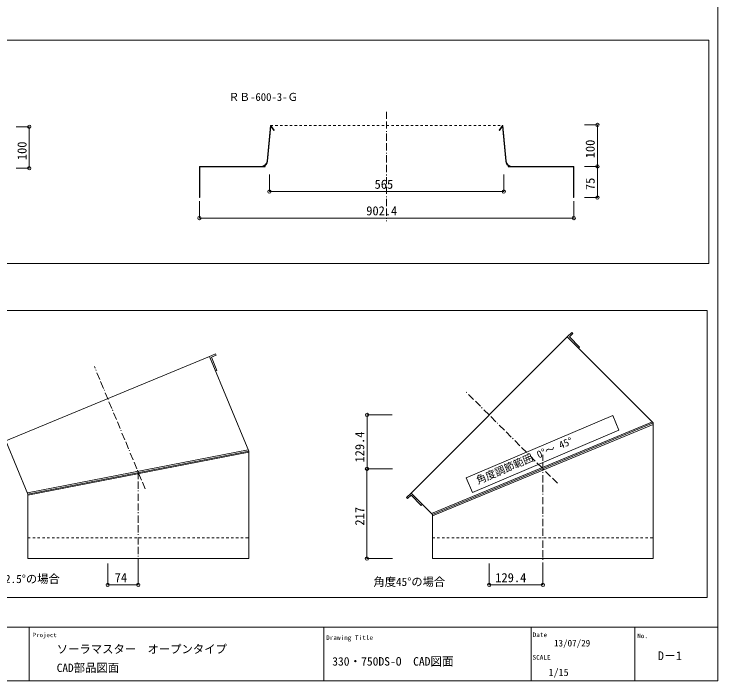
# Model space of a CAD drawing. Units: millimetres, scale not verified. Extents: x 140 to 2970, y -2076 to 1999.
# Drawn here: x 1274 to 2970, y -2076 to -469 of the extents above; entities that cross this region are included whole.
import ezdxf
from ezdxf.enums import TextEntityAlignment as Align

# ---------------------------------------------------------------- set-up
doc = ezdxf.new("R2010")
doc.units = ezdxf.units.MM
doc.header["$LTSCALE"] = 7
doc.linetypes.add('USER1', pattern=[1.66656, 0.83312, -0.83344])
doc.linetypes.add('USER5', pattern=[7.5, 2.5, -0.83312, 2.5, -0.83344, 0.27772, -0.55572])
for name, color, linetype, lineweight in [('0-0_0', 4, 'Continuous', 18), ('0-4___-1', 4, 'Continuous', 18), ('0-5___', 4, 'Continuous', 18)]:
    doc.layers.add(name, color=color, linetype=linetype, lineweight=lineweight)
doc.styles.add('ＭＳ ゴシック', font='')
doc.styles.get('ＭＳ ゴシック').set_extended_font_data('MS Gothic')

msp = doc.modelspace()

# ---------------------------------------------------------------- linework, layer by layer
at = {"layer": '0-0_0', "color": 7, "lineweight": 15}
for p, q in [((1310.632, -740.51), (1310.632, -748.51)), ((2679.985, -736.081), (2679.985, -744.081)), ((2679.985, -836.081), (2679.985, -828.081)), ((1310.632, -840.51), (1310.632, -832.51)), ((2679.985, -836.081), (2679.985, -844.081)), ((1889.188, -896.628), (1897.188, -896.628)), ((2454.188, -896.628), (2446.188, -896.628)), ((2679.985, -911.081), (2679.985, -903.081)), ((1720.488, -960.669), (1728.488, -960.669)), ((2622.888, -960.669), (2614.888, -960.669)), ((2124.522, -1435.176), (2124.522, -1443.176)), ((2124.522, -1564.608), (2124.522, -1556.608)), ((2124.459, -1564.608), (2124.459, -1572.608)), ((2124.459, -1781.283), (2124.459, -1773.283)), ((1499.461, -1844.86), (1507.461, -1844.86)), ((1573.329, -1844.86), (1565.329, -1844.86)), ((2418.96, -1844.86), (2426.96, -1844.86)), ((2548.329, -1844.86), (2540.329, -1844.86))]:
    msp.add_line(p, q, dxfattribs=at)
at = {"layer": '0-0_0'}
for p, q in [((2230.693, -1623.505), (2607.227, -1246.971)), ((2814.579, -1454.323), (2607.227, -1246.971)), ((1253.905, -1497.303), (1745.018, -1293.877)), ((1839.568, -1522.143), (1745.018, -1293.877)), ((2279.783, -1672.596), (2812.283, -1452.027)), ((2282.079, -1674.892), (2814.579, -1454.323)), ((2282.079, -1678.139), (2814.079, -1457.777)), ((2814.579, -1781.283), (2814.579, -1454.323)), ((1307.079, -1625.648), (1253.915, -1497.299)), ((1305.908, -1622.82), (1838.408, -1519.312)), ((1307.079, -1625.648), (1839.568, -1522.143)), ((1307.079, -1628.704), (1839.579, -1525.197)), ((1839.579, -1781.283), (1839.579, -1522.141)), ((1307.079, -1781.283), (1307.079, -1625.648)), ((2282.079, -1674.892), (2230.693, -1623.505)), ((2282.079, -1781.283), (2282.079, -1674.892)), ((1307.079, -1781.283), (1839.579, -1781.283)), ((2282.079, -1781.283), (2814.579, -1781.283))]:
    msp.add_line(p, q, dxfattribs=at)
at = {"layer": '0-0_0', "linetype": 'USER1'}
for p, q in [((1307.079, -1731.283), (1839.579, -1731.283)), ((2282.079, -1731.283), (2814.579, -1731.283))]:
    msp.add_line(p, q, dxfattribs=at)
at = {"layer": '0-0_0'}
for points in [[(2634.168, -1273.912), (2636.706, -1271.374), (2612.19, -1246.858), (2620.564, -1238.483), (2618.14, -1236.059), (2607.227, -1246.971)], [(1759.598, -1329.077), (1762.914, -1327.703), (1749.646, -1295.672), (1760.588, -1291.139), (1759.276, -1287.971), (1745.018, -1293.877)], [(2257.634, -1650.446), (2255.096, -1652.984), (2230.579, -1628.468), (2222.205, -1636.843), (2219.78, -1634.418), (2230.693, -1623.505)]]:
    msp.add_lwpolyline(points, close=True, dxfattribs=at)
at = {"layer": '0-0_0', "color": 7, "lineweight": 15}
for centre in [(1310.632, -740.51), (2679.985, -736.081), (1310.632, -840.51), (2679.985, -836.081), (2679.985, -836.081), (1889.188, -896.628), (2454.188, -896.628), (2679.985, -911.081), (1720.488, -960.669), (2622.888, -960.669), (2124.522, -1435.176), (2124.459, -1564.608), (2124.522, -1564.608), (2124.459, -1781.283), (1499.461, -1844.86), (1573.329, -1844.86), (2418.96, -1844.86), (2548.329, -1844.86)]:
    msp.add_circle(centre, 4, dxfattribs=at)
at = {"layer": '0-4___-1'}
for p, q in [((1279.297, -740.51), (1310.812, -740.51)), ((2648.65, -736.081), (2680.165, -736.081)), ((2679.985, -828.081), (2679.985, -744.081)), ((1310.632, -832.51), (1310.632, -748.51)), ((1279.297, -840.51), (1310.812, -840.51)), ((2648.65, -836.081), (2680.165, -836.081)), ((2648.65, -836.081), (2680.165, -836.081)), ((2679.985, -903.081), (2679.985, -844.081)), ((1889.188, -855.684), (1889.188, -896.808)), ((2454.188, -855.684), (2454.188, -896.808)), ((1897.188, -896.628), (2446.188, -896.628)), ((2648.65, -911.081), (2680.165, -911.081)), ((1720.488, -919.726), (1720.488, -960.849)), ((2622.888, -919.726), (2622.888, -960.849)), ((1728.488, -960.669), (2614.888, -960.669)), ((1499.461, -1793.457), (1499.461, -1845.04)), ((1573.329, -1793.457), (1573.329, -1845.04)), ((2418.96, -1793.457), (2418.96, -1845.04)), ((2548.329, -1793.457), (2548.329, -1845.04)), ((1507.461, -1844.86), (1565.329, -1844.86)), ((2426.96, -1844.86), (2540.329, -1844.86))]:
    msp.add_line(p, q, dxfattribs=at)
at = {"layer": '0-5___', "linetype": 'USER5'}
for p, q in [((2171.688, -704.081), (2171.688, -968.081)), ((1589.725, -1613.477), (1467.424, -1318.217)), ((2583.623, -1599.901), (2361.365, -1377.643)), ((2548.329, -1831.283), (2548.329, -1531.37)), ((1573.329, -1823.283), (1573.329, -1572.218))]:
    msp.add_line(p, q, dxfattribs=at)
at = {"layer": '0-5___'}
for p, q in [((1891.688, -737.081), (1883.496, -823.334)), ((1892.542, -738.665), (1884.491, -823.428)), ((1891.688, -737.081), (1892.688, -737.081)), ((1892.542, -738.665), (1899.7, -749.402)), ((1892.688, -737.081), (1900.532, -748.848)), ((2450.688, -737.081), (2442.843, -748.848)), ((2450.834, -738.665), (2443.675, -749.402)), ((2451.688, -737.081), (2450.688, -737.081)), ((2450.834, -738.665), (2458.884, -823.428)), ((2451.688, -737.081), (2459.88, -823.334)), ((1900.532, -748.848), (1899.762, -749.486)), ((2442.843, -748.848), (2443.62, -749.477)), ((1720.488, -836.081), (1878.688, -836.081)), ((1720.488, -911.081), (1720.488, -836.081)), ((1721.488, -837.081), (1878.688, -837.081)), ((1721.488, -911.081), (1721.488, -837.081)), ((1878.688, -836.081), (1878.688, -837.081)), ((2464.688, -836.081), (2622.888, -836.081)), ((2464.688, -836.081), (2464.688, -837.081)), ((2464.688, -837.081), (2621.888, -837.081)), ((2621.888, -911.081), (2621.888, -837.081)), ((2622.888, -911.081), (2622.888, -836.081)), ((1720.488, -911.081), (1721.488, -911.081)), ((2621.888, -911.081), (2622.888, -911.081)), ((2185.155, -1435.176), (2124.342, -1435.176)), ((2124.522, -1443.176), (2124.522, -1556.608)), ((2185.964, -1564.608), (2124.279, -1564.608)), ((2185.964, -1564.608), (2124.342, -1564.608)), ((2124.459, -1572.608), (2124.459, -1773.283)), ((2185.964, -1781.283), (2124.279, -1781.283))]:
    msp.add_line(p, q, dxfattribs=at)
at = {"layer": '0-5___', "linetype": 'USER1'}
msp.add_line((1891.688, -737.081), (2451.688, -737.081), dxfattribs=at)
at = {"layer": '0-5___', "color": 6}
for p, q in [((1310.268, -1946.592), (1310.268, -2076.212)), ((1310.268, -1946.592), (1310.268, -2076.212)), ((2020.268, -1946.592), (2020.268, -2076.212)), ((2770.268, -1946.592), (2770.268, -2076.212))]:
    msp.add_line(p, q, dxfattribs=at)
at = {"layer": '0-5___', "color": 7}
msp.add_line((2520.268, -1946.592), (2520.268, -2076.212), dxfattribs=at)
at = {"layer": '0-5___', "color": 3}
msp.add_lwpolyline([(140.268, -2076.212), (140.268, 1998.788), (2970.268, 1998.788), (2970.268, -2076.212)], close=True, dxfattribs=at)
at = {"layer": '0-5___'}
for points in [[(158.112, -532.081), (2948.112, -532.081), (2948.112, -1070.081), (158.112, -1070.081)], [(154.579, -1183.273), (2944.579, -1183.273), (2944.579, -1875.273), (154.579, -1875.273)], [(2363.521, -1586.822), (2716.809, -1436.462), (2731.847, -1471.795), (2378.559, -1622.155)]]:
    msp.add_lwpolyline(points, close=True, dxfattribs=at)
at = {"layer": '0-5___', "color": 6}
msp.add_lwpolyline([(140.268, -1946.592), (2970.268, -1946.592), (2970.268, -2076.212)], dxfattribs=at)
at = {"layer": '0-5___'}
for centre, radius, start, end in [((1869.751, -822.3), 13.784, 271.12372, 355.69827), ((1869.751, -822.3), 14.784, 291.22294, 355.69827), ((2473.625, -822.3), 14.784, 184.30173, 248.77706), ((2473.625, -822.3), 13.784, 184.30173, 268.87628)]:
    msp.add_arc(centre, radius, start, end, dxfattribs=at)

# ---------------------------------------------------------------- texts
at = {"layer": '0-4___-1', "color": 7, "style": 'ＭＳ ゴシック'}
for s, p in [('100', (1310.542, -820.89)), ('100', (2679.895, -816.461)), ('75', (2679.895, -893.149))]:
    msp.add_text(s, height=21.99, rotation=90, dxfattribs=at).set_placement(p, align=Align.BOTTOM_LEFT)
for s, p in [('565', (2142.754, -896.538)), ('902.4', (2122.652, -960.579)), ('74', (1516.37, -1844.77)), ('129.4', (2433.696, -1844.77))]:
    msp.add_text(s, height=21.99, dxfattribs=at).set_placement(p, align=Align.BOTTOM_LEFT)
at = {"layer": '0-5___', "color": 7, "style": 'ＭＳ ゴシック'}
for s, height, p in [('ＲＢ-600-3-Ｇ', 18.95, (1790.949, -683.872)), ('角度22.5°の場合', 19.9, (1184.024, -1846.295)), ('角度45°の場合', 19.9, (2140.012, -1853.273)), ('Project', 10.61, (1318.756, -1973.911)), ('Project', 10.61, (1318.756, -1973.911)), ('Drawing Title', 11.11, (2025.989, -1980.763)), ('Date', 11.11, (2523.74, -1973.911)), ('No.', 11.11, (2775.768, -1976.434)), ('13/07/29', 16, (2575.29, -1998.014)), ('ソーラマスター\u3000オープンタイプ', 20.04, (1376.684, -2015.649)), ('330・750DS-O\u3000CAD図面', 20.46, (2040.645, -2045.47)), ('SCALE', 11.11, (2523.449, -2028.263)), ('D－1', 21.34, (2825.62, -2032.569)), ('CAD部品図面', 20.04, (1376.684, -2060.649)), ('1/15', 17.78, (2562.061, -2069.68))]:
    msp.add_text(s, height=height, dxfattribs=at).set_placement(p, align=Align.BOTTOM_LEFT)
for s, height, rotation, p in [('129.4', 21.99, 90, (2124.432, -1549.841)), ('角度調節範囲 0°～ 45°', 17.91, 23.055, (2394.242, -1607.149)), ('217', 21.99, 90, (2124.369, -1701.803))]:
    msp.add_text(s, height=height, rotation=rotation, dxfattribs=at).set_placement(p, align=Align.BOTTOM_LEFT)

doc.saveas('drawing.dxf')
